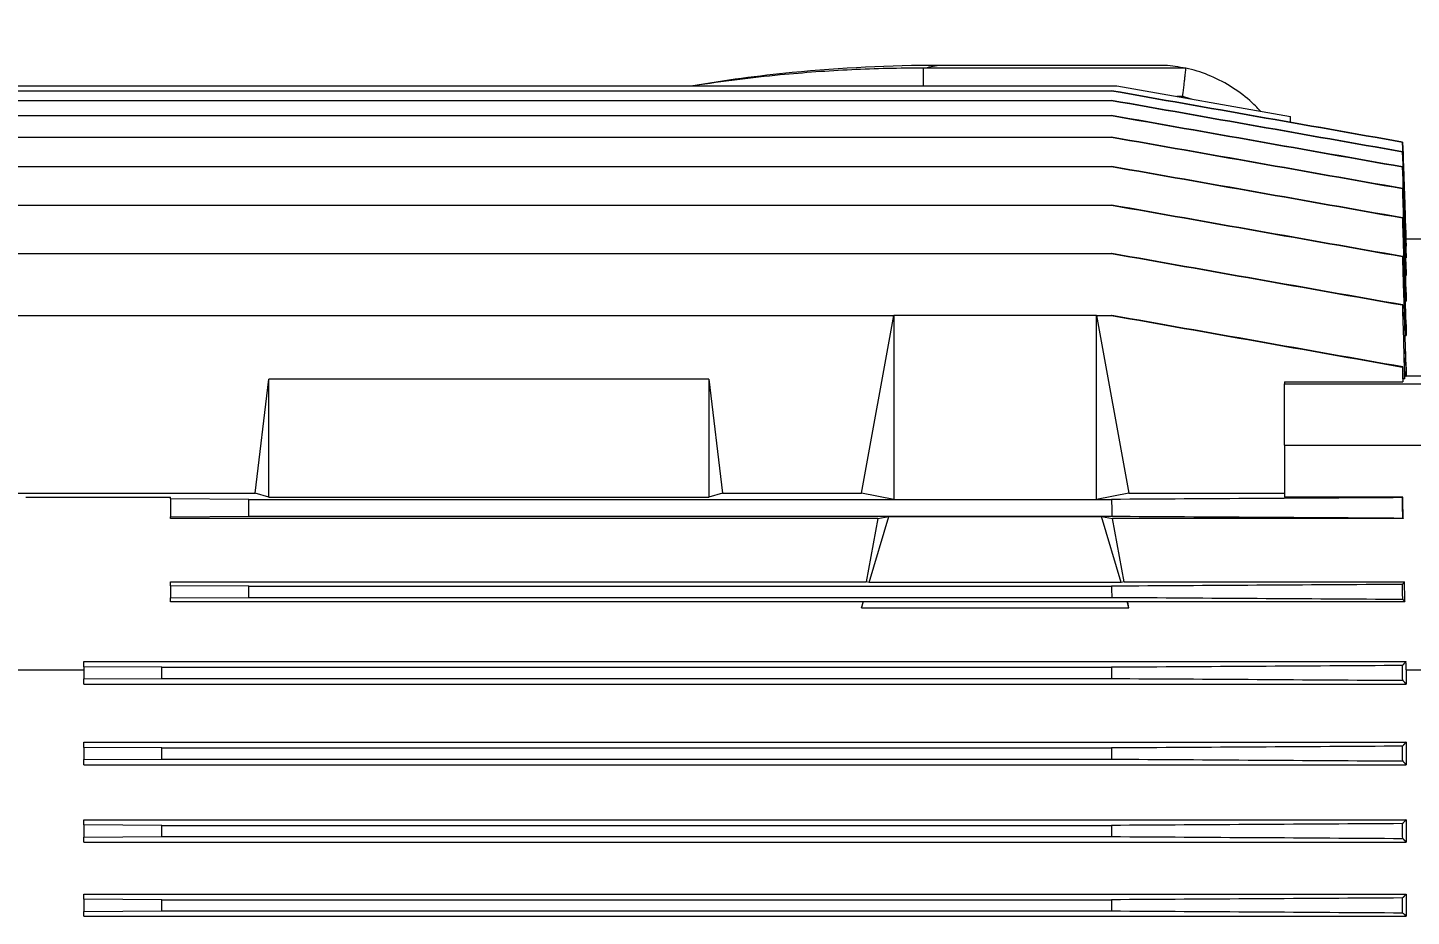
# Model space of a CAD drawing. Header units: millimetres. Extents: x -2122 to 22797, y 3569 to 89276.
# Drawn here: x 21692.9 to 22171.1, y 9284.3 to 9591.1 of the extents above; entities that cross this region are included whole.
import ezdxf

# ---------------------------------------------------------------- set-up
doc = ezdxf.new("R2010")
doc.units = ezdxf.units.MM
doc.header["$LTSCALE"] = 20
doc.layers.add('IA-DIM', color=7, linetype='Continuous')
doc.layers.add('IA-TRAZ', color=8, linetype='Continuous', lineweight=5)
doc.styles.add('ING-AMB', font='romans.shx', dxfattribs={"width": 0.75, "oblique": 15})
doc.dimstyles.new('ING-AMB 20', dxfattribs={"dimscale": 20, "dimtxt": 3, "dimasz": 2.5, "dimexe": 1, "dimexo": 1, "dimgap": 1, "dimtad": 1, "dimdec": 0, "dimzin": 0, "dimdsep": 46, "dimtxsty": 'ING-AMB', "dimcen": 0.1, "dimclrd": 7, "dimclre": 7, "dimclrt": 2, "dimadec": 0, "dimazin": 0, "dimtfac": 1, "dimtdec": 0, "dimtmove": 0, "dimatfit": 0, "dimfxl": 1.25, "dimtolj": 1, "dimtzin": 0, "dimarcsym": 1})

# ---------------------------------------------------------------- blocks, each defined once
blk = doc.blocks.new('A$C9f9da7af')
at = {"color": 0, "linetype": 'Continuous', "lineweight": 0}
for p, q in [((-2104.52, -2206.27), (-2104.52, -2198.27)), ((-2026.88, -2248.27), (-2026.88, -2198.27)), ((-2005.66, -2248.27), (-2005.66, -2198.27)), ((-2002.95, -2206.27), (-2002.95, -2198.27)), ((-1955.61, -2206.33), (-1955.61, -2198.27)), ((-2189.6, -2663.27), (-2189.6, -2206.27)), ((-2181.95, -2206.27), (-2189.6, -2206.27)), ((-2181.95, -2663.27), (-2181.95, -2206.27)), ((-2163.95, -2663.27), (-2163.95, -2206.27)), ((-2156.23, -2206.27), (-2163.95, -2206.27)), ((-2156.23, -2663.27), (-2156.23, -2206.27)), ((-2137.23, -2663.27), (-2137.23, -2206.27)), ((-2129.42, -2206.27), (-2137.23, -2206.27)), ((-2129.42, -2663.27), (-2129.42, -2206.27)), ((-2109.42, -2663.27), (-2109.42, -2206.27)), ((-2104.52, -2206.27), (-2109.42, -2206.27)), ((-2101.54, -2663.27), (-2101.54, -2206.32)), ((-2080.96, -2206.7), (-2080.96, -2302.47)), ((-2074.08, -2303.73), (-2074.08, -2206.84)), ((-2052.21, -2207.29), (-2052.21, -2307.73)), ((-2044.82, -2207.44), (-2044.82, -2248.27)), ((-2005.04, -2248.27), (-2005.04, -2207.44)), ((-2004.01, -2206.84), (-2004.01, -2207.31)), ((-2003.06, -2206.32), (-2003.06, -2206.72)), ((-1999.97, -2206.27), (-2002.95, -2206.27)), ((-1989.02, -2206.61), (-1989.02, -2206.27)), ((-1985.24, -2206.27), (-1989.02, -2206.27)), ((-1977.11, -2206.53), (-1977.11, -2206.27)), ((-1974.21, -2206.27), (-1977.11, -2206.27)), ((-1968.34, -2206.47), (-1968.34, -2206.27)), ((-1966.2, -2206.27), (-1968.34, -2206.27)), ((-1962.18, -2206.41), (-1962.18, -2206.27)), ((-1960.7, -2206.27), (-1962.18, -2206.27)), ((-1958.14, -2206.36), (-1958.14, -2206.27)), ((-1957.27, -2206.27), (-1958.14, -2206.27)), ((-1915.38, -2246.27), (-1913.33, -2246.27)), ((-1902.75, -2306.27), (-1913.33, -2246.27)), ((-2026.88, -2248.27), (-2044.82, -2248.27)), ((-2043.48, -2302.05), (-2043.48, -2248.27)), ((-2026.88, -2248.27), (-2005.66, -2248.27)), ((-2005.04, -2248.27), (-2005.66, -2248.27)), ((-1906.4, -2285.57), (-1906.4, -2283.59)), ((-1896.67, -2282.44), (-1896.67, -2373.08)), ((-1895.61, -2367.69), (-1895.61, -2289.66)), ((-2083.05, -2394.46), (-2083.05, -2302.09)), ((-2083.05, -2302.09), (-2080.96, -2302.47)), ((-2083.05, -2302.09), (-2080.91, -2302.73)), ((-2080.91, -2302.73), (-2080.96, -2302.47)), ((-2080.91, -2393.82), (-2080.91, -2302.73)), ((-2074.08, -2303.73), (-2074.26, -2304.71)), ((-2074.26, -2304.71), (-2074.26, -2391.83)), ((-2074.26, -2304.71), (-2051.54, -2311.5)), ((-2074.08, -2303.73), (-2052.21, -2307.73)), ((-2043.48, -2302.05), (-2045.62, -2313.27)), ((-1982.09, -2313.27), (-2043.48, -2302.05)), ((-2187.74, -2636.27), (-2187.74, -2308.09)), ((-2183.88, -2636.27), (-2183.88, -2308.13)), ((-2162.07, -2636.27), (-2162.07, -2308.08)), ((-2158.21, -2636.27), (-2158.21, -2308.12)), ((-2135.32, -2636.27), (-2135.32, -2308.06)), ((-2131.46, -2636.27), (-2131.46, -2308.11)), ((-2107.47, -2636.27), (-2107.47, -2308.04)), ((-2103.6, -2636.27), (-2103.6, -2308.1)), ((-2079.45, -2606.27), (-2079.45, -2308.01)), ((-2075.59, -2606.27), (-2075.59, -2308.08)), ((-2051.54, -2311.5), (-2052.21, -2307.73)), ((-2051.42, -2606.27), (-2051.42, -2307.95)), ((-2045.62, -2313.27), (-2045.62, -2308.08)), ((-1982.09, -2313.27), (-1982.09, -2308.08)), ((-1960.69, -2847.22), (-1960.69, -2308.08)), ((-1943.98, -2862.23), (-1943.98, -2308.1)), ((-1930.63, -2938.43), (-1930.63, -2308.11)), ((-1920.5, -2938.42), (-1920.5, -2308.12)), ((-1913.03, -2938.42), (-1913.03, -2308.12)), ((-1907.82, -2938.42), (-1907.82, -2308.13)), ((-1904.47, -2938.42), (-1904.47, -2308.13)), ((-1902.75, -2940.27), (-1902.75, -2306.27)), ((-2051.54, -2385.04), (-2051.54, -2311.5)), ((-2045.62, -2383.27), (-2045.62, -2313.27)), ((-2045.62, -2313.27), (-1982.09, -2313.27)), ((-1982.09, -2313.27), (-1982.09, -2383.27)), ((-1902.75, -2373.08), (-1896.67, -2373.08)), ((-2074.26, -2391.83), (-2051.54, -2385.04)), ((-2052.21, -2388.82), (-2051.54, -2385.04)), ((-2045.62, -2383.27), (-2043.48, -2394.5)), ((-2045.62, -2606.27), (-2045.62, -2383.27)), ((-1982.09, -2383.27), (-2045.62, -2383.27)), ((-2043.48, -2394.5), (-1982.09, -2383.27)), ((-1982.09, -2844.32), (-1982.09, -2383.27)), ((-2052.21, -2388.82), (-2074.08, -2392.82)), ((-2052.21, -2388.82), (-2052.21, -2633.27)), ((-2083.05, -2394.46), (-2080.91, -2393.82)), ((-2080.96, -2394.07), (-2083.05, -2394.46)), ((-2080.96, -2394.07), (-2080.91, -2393.82)), ((-2080.96, -2394.07), (-2080.96, -2633.27)), ((-2074.26, -2391.83), (-2074.08, -2392.82)), ((-2074.08, -2633.27), (-2074.08, -2392.82)), ((-2043.48, -2442.53), (-2043.48, -2394.5)), ((-2043.48, -2442.53), (-2044.86, -2447.27)), ((-2004.07, -2447.27), (-2043.48, -2442.53)), ((-2044.86, -2599.27), (-2044.86, -2447.27)), ((-2004.07, -2447.27), (-2044.86, -2447.27)), ((-2004.07, -2447.27), (-2004.07, -2599.27)), ((-2044.86, -2599.27), (-2043.48, -2604.01)), ((-2044.86, -2599.27), (-2004.07, -2599.27)), ((-2043.48, -2604.01), (-2004.07, -2599.27)), ((-2043.48, -2852.05), (-2043.48, -2604.01)), ((-2079.62, -2633.27), (-2079.45, -2606.27)), ((-2079.45, -2606.27), (-2075.59, -2606.27)), ((-2075.59, -2606.27), (-2075.42, -2633.27)), ((-2051.58, -2633.27), (-2051.42, -2606.27)), ((-2051.42, -2606.27), (-2045.62, -2606.27)), ((-2045.62, -2606.27), (-2045.46, -2633.27)), ((-2080.96, -2633.27), (-2079.62, -2633.27)), ((-2075.42, -2633.27), (-2079.62, -2633.27)), ((-2075.42, -2633.27), (-2074.08, -2633.27)), ((-2052.21, -2633.27), (-2051.58, -2633.27)), ((-2045.46, -2633.27), (-2051.58, -2633.27)), ((-2045.46, -2633.27), (-2044.82, -2633.27)), ((-2044.82, -2683.27), (-2044.82, -2633.27)), ((-2187.91, -2663.27), (-2187.74, -2636.27)), ((-2187.74, -2636.27), (-2183.88, -2636.27)), ((-2183.88, -2636.27), (-2183.71, -2663.27)), ((-2162.24, -2663.27), (-2162.07, -2636.27)), ((-2162.07, -2636.27), (-2158.21, -2636.27)), ((-2158.21, -2636.27), (-2158.04, -2663.27)), ((-2135.49, -2663.27), (-2135.32, -2636.27)), ((-2135.32, -2636.27), (-2131.46, -2636.27)), ((-2131.46, -2636.27), (-2131.29, -2663.27)), ((-2107.63, -2663.27), (-2107.47, -2636.27)), ((-2107.47, -2636.27), (-2103.6, -2636.27)), ((-2103.6, -2636.27), (-2103.44, -2663.27)), ((-2189.6, -2663.27), (-2187.91, -2663.27)), ((-2183.71, -2663.27), (-2187.91, -2663.27)), ((-2183.71, -2663.27), (-2181.95, -2663.27)), ((-2163.95, -2663.27), (-2162.24, -2663.27)), ((-2158.04, -2663.27), (-2162.24, -2663.27)), ((-2158.04, -2663.27), (-2156.23, -2663.27)), ((-2137.23, -2663.27), (-2135.49, -2663.27)), ((-2131.29, -2663.27), (-2135.49, -2663.27)), ((-2131.29, -2663.27), (-2129.42, -2663.27)), ((-2109.42, -2663.27), (-2107.63, -2663.27)), ((-2103.44, -2663.27), (-2107.63, -2663.27)), ((-2104.52, -2703.27), (-2104.52, -2663.27)), ((-2103.44, -2663.27), (-2101.54, -2663.27))]:
    blk.add_line(p, q, dxfattribs=at)
blk.add_arc((-1945.21, -2293.27), 40, 14.0013, 18.5116, dxfattribs=at)
at = {"color": 0, "linetype": 'Continuous', "lineweight": 0, "extrusion": (0, 0, -1)}
blk.add_ellipse((-4603.6, -11691.44), major_axis=(2681.41, 9484), ratio=0.00002, start_param=-0.003967, end_param=-0.00345, dxfattribs=at)
at = {"color": 0, "linetype": 'Continuous', "lineweight": 0}
for centre, major_axis, ratio, start_param, end_param in [((-1896.67, -2284.61), (0, 2.18), 0.02643, -0.117753, 0.005717), ((-1945.48, -2293.27), (-7.04, 49.5), 1, -1.63972, -1.493975)]:
    blk.add_ellipse(centre, major_axis=major_axis, ratio=ratio, start_param=start_param, end_param=end_param, dxfattribs=at)
for points in [[(-2188.36, -2207.48), (-2188.77, -2207.08), (-2189.18, -2206.67), (-2189.6, -2206.27)], [(-2188.36, -2207.48), (-2186.66, -2207.49), (-2184.96, -2207.51), (-2183.26, -2207.52)], [(-2162.69, -2207.47), (-2160.99, -2207.49), (-2159.29, -2207.51), (-2157.59, -2207.53)], [(-2135.94, -2207.47), (-2134.24, -2207.49), (-2132.54, -2207.51), (-2130.84, -2207.54)], [(-2108.09, -2207.46), (-2106.39, -2207.49), (-2104.69, -2207.51), (-2102.98, -2207.54)], [(-2104.52, -2206.27), (-2103.53, -2206.29), (-2102.53, -2206.31), (-2101.54, -2206.32)], [(-2080.96, -2206.7), (-2078.66, -2206.75), (-2076.37, -2206.79), (-2074.08, -2206.84)], [(-2080.07, -2207.45), (-2080.37, -2207.2), (-2080.66, -2206.95), (-2080.96, -2206.7)], [(-2080.07, -2207.45), (-2078.37, -2207.48), (-2076.67, -2207.52), (-2074.97, -2207.55)], [(-2074.08, -2206.84), (-2074.37, -2207.07), (-2074.67, -2207.31), (-2074.97, -2207.55)], [(-2052.21, -2207.29), (-2049.75, -2207.34), (-2047.28, -2207.39), (-2044.82, -2207.44)], [(-2052.04, -2207.42), (-2052.1, -2207.38), (-2052.15, -2207.33), (-2052.21, -2207.29)], [(-2044.82, -2207.44), (-2044.88, -2207.49), (-2044.94, -2207.53), (-2045, -2207.58)], [(-2005.04, -2207.44), (-2004.95, -2207.39), (-2004.86, -2207.34), (-2004.78, -2207.29)], [(-1999.9, -2207.58), (-2001.61, -2207.53), (-2003.32, -2207.49), (-2005.04, -2207.44)], [(-2004.78, -2207.29), (-2003.14, -2207.33), (-2001.5, -2207.38), (-1999.86, -2207.42)], [(-2004.01, -2206.84), (-2003.93, -2206.79), (-2003.85, -2206.75), (-2003.77, -2206.7)], [(-1978.47, -2207.55), (-1986.99, -2207.31), (-1995.5, -2207.07), (-2004.01, -2206.84)], [(-2003.77, -2206.7), (-1995.33, -2206.95), (-1986.89, -2207.2), (-1978.45, -2207.45)], [(-2003.06, -2206.32), (-2003.02, -2206.31), (-2002.99, -2206.29), (-2002.95, -2206.27)], [(-1978.47, -2207.55), (-1978.47, -2207.52), (-1978.46, -2207.48), (-1978.45, -2207.45)], [(-1966.2, -2206.27), (-1954.39, -2206.67), (-1942.59, -2207.08), (-1930.78, -2207.48)], [(-1961.76, -2207.54), (-1961.75, -2207.51), (-1961.74, -2207.49), (-1961.74, -2207.46)], [(-1960.7, -2206.27), (-1948.99, -2206.68), (-1937.27, -2207.08), (-1925.56, -2207.49)], [(-1922.22, -2207.51), (-1934.19, -2207.1), (-1946.17, -2206.68), (-1958.14, -2206.27)], [(-1957.27, -2206.27), (-1945.58, -2206.68), (-1933.9, -2207.09), (-1922.21, -2207.49)], [(-1922.21, -2207.49), (-1933.35, -2207.11), (-1944.48, -2206.72), (-1955.61, -2206.33)], [(-1948.39, -2207.54), (-1948.39, -2207.51), (-1948.38, -2207.49), (-1948.38, -2207.47)], [(-1938.26, -2207.53), (-1938.25, -2207.51), (-1938.25, -2207.49), (-1938.24, -2207.47)], [(-1930.79, -2207.52), (-1930.79, -2207.51), (-1930.78, -2207.49), (-1930.78, -2207.48)], [(-1925.57, -2207.52), (-1925.57, -2207.51), (-1925.56, -2207.5), (-1925.56, -2207.49)], [(-2183.88, -2308.13), (-2185.17, -2308.11), (-2186.45, -2308.1), (-2187.74, -2308.09)], [(-2158.21, -2308.12), (-2159.5, -2308.11), (-2160.78, -2308.09), (-2162.07, -2308.08)], [(-2131.46, -2308.11), (-2132.75, -2308.09), (-2134.04, -2308.08), (-2135.32, -2308.06)], [(-2103.6, -2308.1), (-2104.89, -2308.08), (-2106.18, -2308.06), (-2107.47, -2308.04)], [(-2075.59, -2308.08), (-2076.88, -2308.06), (-2078.16, -2308.03), (-2079.45, -2308.01)], [(-2045.62, -2308.08), (-2047.55, -2308.04), (-2049.49, -2307.99), (-2051.42, -2307.95)], [(-1982.09, -2307.95), (-1982.09, -2307.99), (-1982.09, -2308.04), (-1982.09, -2308.08)], [(-1960.69, -2308.01), (-1960.69, -2308.03), (-1960.69, -2308.06), (-1960.69, -2308.08)], [(-1943.98, -2308.04), (-1943.98, -2308.06), (-1943.98, -2308.08), (-1943.98, -2308.1)], [(-1930.63, -2308.06), (-1930.63, -2308.08), (-1930.63, -2308.09), (-1930.63, -2308.11)], [(-1920.5, -2308.08), (-1920.5, -2308.09), (-1920.5, -2308.11), (-1920.5, -2308.12)], [(-1913.03, -2308.09), (-1913.03, -2308.1), (-1913.03, -2308.11), (-1913.04, -2308.12)], [(-1907.82, -2308.1), (-1907.82, -2308.11), (-1907.82, -2308.12), (-1907.82, -2308.13)], [(-1904.47, -2308.11), (-1904.47, -2308.12), (-1904.47, -2308.12), (-1904.47, -2308.13)], [(-1896.67, -2373.08), (-1896.32, -2371.28), (-1895.96, -2369.48), (-1895.61, -2367.69)]]:
    blk.add_open_spline(points, degree=3, dxfattribs=at)
for points, knots in [([(-2187.74, -2308.09), (-2187.84, -2291.32), (-2187.95, -2274.55), (-2188.15, -2241.02), (-2188.26, -2224.25), (-2188.36, -2207.48)], [0.000006, 0.000006, 0.000006, 0.000006, 5.10817, 5.10817, 10.216389, 10.216389, 10.216389, 10.216389]), ([(-2183.26, -2207.52), (-2183.36, -2224.29), (-2183.46, -2241.06), (-2183.67, -2274.59), (-2183.77, -2291.36), (-2183.88, -2308.13)], [0, 0, 0, 0, 5.107914, 5.107914, 10.215827, 10.215827, 10.215827, 10.215827]), ([(-2162.07, -2308.08), (-2162.17, -2291.31), (-2162.28, -2274.54), (-2162.48, -2241.01), (-2162.59, -2224.24), (-2162.69, -2207.47)], [0.000006, 0.000006, 0.000006, 0.000006, 5.107832, 5.107832, 10.21571, 10.21571, 10.21571, 10.21571]), ([(-2157.59, -2207.53), (-2157.69, -2224.29), (-2157.79, -2241.06), (-2158, -2274.59), (-2158.1, -2291.36), (-2158.21, -2308.12)], [0, 0, 0, 0, 5.107404, 5.107404, 10.214808, 10.214808, 10.214808, 10.214808]), ([(-2135.32, -2308.06), (-2135.43, -2291.29), (-2135.53, -2274.53), (-2135.74, -2241), (-2135.84, -2224.23), (-2135.94, -2207.47)], [0.000006, 0.000006, 0.000006, 0.000006, 5.10734, 5.10734, 10.214723, 10.214723, 10.214723, 10.214723]), ([(-2130.84, -2207.54), (-2130.94, -2224.3), (-2131.05, -2241.06), (-2131.25, -2274.59), (-2131.36, -2291.35), (-2131.46, -2308.11)], [0, 0, 0, 0, 5.106769, 5.106769, 10.213538, 10.213538, 10.213538, 10.213538]), ([(-2107.47, -2308.04), (-2107.57, -2291.27), (-2107.67, -2274.51), (-2107.88, -2240.99), (-2107.98, -2224.22), (-2108.09, -2207.46)], [0.000005, 0.000005, 0.000005, 0.000005, 5.106654, 5.106654, 10.213348, 10.213348, 10.213348, 10.213348]), ([(-2102.98, -2207.54), (-2103.09, -2224.3), (-2103.19, -2241.06), (-2103.4, -2274.58), (-2103.5, -2291.34), (-2103.6, -2308.1)], [0, 0, 0, 0, 5.105932, 5.105932, 10.211863, 10.211863, 10.211863, 10.211863]), ([(-2079.45, -2308.01), (-2079.56, -2291.25), (-2079.66, -2274.49), (-2079.87, -2240.97), (-2079.97, -2224.21), (-2080.07, -2207.45)], [0.000005, 0.000005, 0.000005, 0.000005, 5.105751, 5.105751, 10.211537, 10.211537, 10.211537, 10.211537]), ([(-2074.97, -2207.55), (-2075.07, -2224.3), (-2075.17, -2241.06), (-2075.38, -2274.57), (-2075.49, -2291.33), (-2075.59, -2308.08)], [0, 0, 0, 0, 5.10487, 5.10487, 10.20974, 10.20974, 10.20974, 10.20974]), ([(-2051.42, -2307.95), (-2051.52, -2291.2), (-2051.62, -2274.44), (-2051.83, -2240.93), (-2051.93, -2224.18), (-2052.04, -2207.42)], [0.000009, 0.000009, 0.000009, 0.000009, 5.104429, 5.104429, 10.208927, 10.208927, 10.208927, 10.208927]), ([(-2052.04, -2207.42), (-2050.87, -2207.45), (-2049.7, -2207.47), (-2047.35, -2207.52), (-2046.18, -2207.55), (-2045, -2207.58)], [-0.7037957, -0.7037957, -0.7037957, -0.7037957, -0.3526809, -0.3526809, 0, 0, 0, 0]), ([(-2045, -2207.58), (-2045.11, -2224.33), (-2045.21, -2241.08), (-2045.42, -2274.58), (-2045.52, -2291.33), (-2045.62, -2308.08)], [0, 0, 0, 0, 5.10353, 5.10353, 10.20706, 10.20706, 10.20706, 10.20706]), ([(-1999.9, -2207.58), (-1999.89, -2207.55), (-1999.89, -2207.52), (-1999.87, -2207.47), (-1999.87, -2207.45), (-1999.86, -2207.42)], [-0.7037968, -0.7037968, -0.7037968, -0.7037968, -0.3511148, -0.3511148, 0, 0, 0, 0]), ([(-1982.09, -2308.08), (-1985.06, -2291.33), (-1988.03, -2274.58), (-1993.97, -2241.08), (-1996.93, -2224.33), (-1999.9, -2207.58)], [0.000015, 0.000015, 0.000015, 0.000015, 5.103374, 5.103374, 10.206878, 10.206878, 10.206878, 10.206878]), ([(-1999.86, -2207.42), (-1996.9, -2224.18), (-1993.94, -2240.93), (-1988.02, -2274.44), (-1985.06, -2291.2), (-1982.09, -2307.95)], [0, 0, 0, 0, 5.104511, 5.104511, 10.209022, 10.209022, 10.209022, 10.209022]), ([(-1960.69, -2308.08), (-1963.65, -2291.33), (-1966.62, -2274.57), (-1972.55, -2241.06), (-1975.51, -2224.3), (-1978.47, -2207.55)], [0.00001, 0.00001, 0.00001, 0.00001, 5.104776, 5.104776, 10.209631, 10.209631, 10.209631, 10.209631]), ([(-1978.45, -2207.45), (-1975.49, -2224.21), (-1972.53, -2240.97), (-1966.61, -2274.49), (-1963.65, -2291.25), (-1960.69, -2308.01)], [0, 0, 0, 0, 5.105793, 5.105793, 10.211586, 10.211586, 10.211586, 10.211586]), ([(-1943.98, -2308.1), (-1946.94, -2291.34), (-1949.91, -2274.58), (-1955.83, -2241.06), (-1958.79, -2224.3), (-1961.76, -2207.54)], [0.00001, 0.00001, 0.00001, 0.00001, 5.105834, 5.105834, 10.211749, 10.211749, 10.211749, 10.211749]), ([(-1961.74, -2207.46), (-1958.78, -2224.22), (-1955.82, -2240.99), (-1949.9, -2274.51), (-1946.94, -2291.27), (-1943.98, -2308.04)], [0, 0, 0, 0, 5.106701, 5.106701, 10.213402, 10.213402, 10.213402, 10.213402]), ([(-1930.63, -2308.11), (-1933.59, -2291.35), (-1936.55, -2274.59), (-1942.47, -2241.06), (-1945.43, -2224.3), (-1948.39, -2207.54)], [0.00001, 0.00001, 0.00001, 0.00001, 5.106669, 5.106669, 10.213422, 10.213422, 10.213422, 10.213422]), ([(-1948.38, -2207.47), (-1945.42, -2224.23), (-1942.46, -2241), (-1936.54, -2274.53), (-1933.59, -2291.29), (-1930.63, -2308.06)], [0, 0, 0, 0, 5.107391, 5.107391, 10.214781, 10.214781, 10.214781, 10.214781]), ([(-1920.5, -2308.12), (-1923.46, -2291.35), (-1926.42, -2274.59), (-1932.34, -2241.06), (-1935.3, -2224.29), (-1938.26, -2207.53)], [0.00001, 0.00001, 0.00001, 0.00001, 5.107305, 5.107305, 10.214693, 10.214693, 10.214693, 10.214693]), ([(-1938.24, -2207.47), (-1935.29, -2224.24), (-1932.33, -2241.01), (-1926.41, -2274.54), (-1923.46, -2291.31), (-1920.5, -2308.08)], [0, 0, 0, 0, 5.107886, 5.107886, 10.215771, 10.215771, 10.215771, 10.215771]), ([(-1913.04, -2308.12), (-1915.99, -2291.36), (-1918.95, -2274.59), (-1924.87, -2241.06), (-1927.83, -2224.29), (-1930.79, -2207.52)], [0.00001, 0.00001, 0.00001, 0.00001, 5.107817, 5.107817, 10.215714, 10.215714, 10.215714, 10.215714]), ([(-1930.78, -2207.48), (-1927.82, -2224.25), (-1924.86, -2241.02), (-1918.95, -2274.56), (-1915.99, -2291.32), (-1913.03, -2308.09)], [0, 0, 0, 0, 5.108227, 5.108227, 10.216453, 10.216453, 10.216453, 10.216453]), ([(-1907.82, -2308.13), (-1910.78, -2291.36), (-1913.74, -2274.59), (-1919.65, -2241.05), (-1922.61, -2224.29), (-1925.57, -2207.52)], [0.00001, 0.00001, 0.00001, 0.00001, 5.108213, 5.108213, 10.216409, 10.216409, 10.216409, 10.216409]), ([(-1925.56, -2207.49), (-1922.6, -2224.26), (-1919.65, -2241.03), (-1913.73, -2274.56), (-1910.78, -2291.33), (-1907.82, -2308.1)], [0, 0, 0, 0, 5.108439, 5.108439, 10.216878, 10.216878, 10.216878, 10.216878]), ([(-1904.47, -2308.13), (-1907.43, -2291.36), (-1910.39, -2274.59), (-1916.3, -2241.05), (-1919.26, -2224.28), (-1922.22, -2207.51)], [0.000009, 0.000009, 0.000009, 0.000009, 5.108408, 5.108408, 10.21689, 10.21689, 10.21689, 10.21689]), ([(-1922.21, -2207.49), (-1919.26, -2224.26), (-1916.3, -2241.03), (-1910.39, -2274.57), (-1907.43, -2291.34), (-1904.47, -2308.11)], [0, 0, 0, 0, 5.108654, 5.108654, 10.217308, 10.217308, 10.217308, 10.217308]), ([(-1911.52, -2256.57), (-1910.25, -2257.75), (-1909.04, -2258.99), (-1907.9, -2260.29), (-1906.03, -2262.42), (-1904.34, -2264.71), (-1902.86, -2267.13), (-1901.37, -2269.54), (-1900.1, -2272.09), (-1899.05, -2274.72), (-1898.04, -2277.23), (-1897.25, -2279.81), (-1896.66, -2282.45)], [5.4590861, 5.4590861, 5.4590861, 5.4590861, 5.5628787, 5.5628787, 5.5628787, 5.7329766, 5.7329766, 5.7329766, 5.9030745, 5.9030745, 5.9030745, 6.0650355, 6.0650355, 6.0650355, 6.0650355]), ([(-1896.67, -2282.44), (-1896.68, -2282.44), (-1896.76, -2282.45), (-1896.9, -2282.47), (-1896.97, -2282.48), (-1897.05, -2282.48), (-1897.15, -2282.5), (-1897.22, -2282.51), (-1897.31, -2282.52), (-1897.4, -2282.53), (-1897.43, -2282.53), (-1897.45, -2282.53), (-1897.48, -2282.54), (-1897.73, -2282.57), (-1898.04, -2282.6), (-1898.39, -2282.64), (-1898.72, -2282.68), (-1899.09, -2282.72), (-1899.5, -2282.77), (-1899.53, -2282.77), (-1899.57, -2282.78), (-1899.6, -2282.78), (-1900.05, -2282.84), (-1900.54, -2282.89), (-1901.06, -2282.95), (-1901.32, -2282.98), (-1901.59, -2283.02), (-1901.87, -2283.05), (-1902.13, -2283.08), (-1902.39, -2283.11), (-1902.66, -2283.14), (-1902.68, -2283.14), (-1902.7, -2283.15), (-1902.72, -2283.15), (-1903.3, -2283.22), (-1903.9, -2283.29), (-1904.52, -2283.36), (-1904.83, -2283.4), (-1905.14, -2283.44), (-1905.46, -2283.48), (-1905.61, -2283.5), (-1905.77, -2283.52), (-1905.93, -2283.54), (-1906.09, -2283.55), (-1906.25, -2283.57), (-1906.4, -2283.59)], [0, 0, 0, 0, 0.0018942, 0.0018942, 0.0018942, 0.0028413, 0.0028413, 0.0028413, 0.00357759, 0.00357759, 0.00357759, 0.0037884, 0.0037884, 0.0037884, 0.0056826, 0.0056826, 0.0056826, 0.00742872, 0.00742872, 0.00742872, 0.00757681, 0.00757681, 0.00757681, 0.00947101, 0.00947101, 0.00947101, 0.01041811, 0.01041811, 0.01041811, 0.01129217, 0.01129217, 0.01129217, 0.01136521, 0.01136521, 0.01136521, 0.01325941, 0.01325941, 0.01325941, 0.01420651, 0.01420651, 0.01420651, 0.01468006, 0.01468006, 0.01468006, 0.01515361, 0.01515361, 0.01515361, 0.01515361]), ([(-1902.75, -2453.51), (-1900.8, -2441.87), (-1899.25, -2430.17), (-1896.44, -2401.57), (-1895.61, -2384.63), (-1895.61, -2367.69)], [1.500386, 1.500386, 1.500386, 1.500386, 5.039958, 5.039958, 10.121783, 10.121783, 10.121783, 10.121783]), ([(-1896.67, -2373.08), (-1896.67, -2377.22), (-1896.72, -2381.35), (-1896.91, -2389.62), (-1897.06, -2393.75), (-1897.65, -2406.14), (-1898.25, -2414.37), (-1899.99, -2432.54), (-1901.23, -2442.46), (-1902.75, -2452.35)], [0, 0, 0, 0, 0.01240501, 0.01240501, 0.02481002, 0.02481002, 0.04962004, 0.04962004, 0.0796963, 0.0796963, 0.0796963, 0.0796963])]:
    blk.add_open_spline(points, degree=3, knots=knots, dxfattribs=at)
for points, weights in [([(-2181.95, -2206.27), (-2182.57, -2206.86), (-2183.26, -2207.52)], [1.13186363051, 1.08755835537, 1.04165968204]), ([(-2162.69, -2207.47), (-2163.35, -2206.84), (-2163.95, -2206.27)], [1.04517721399, 1.08966734268, 1.13271759518]), ([(-2156.23, -2206.27), (-2156.87, -2206.86), (-2157.59, -2207.53)], [1.12417338923, 1.08258497217, 1.03898421094]), ([(-2135.94, -2207.47), (-2136.62, -2206.83), (-2137.23, -2206.27)], [1.04274625981, 1.08437780766, 1.12419440456]), ([(-2129.42, -2206.27), (-2130.09, -2206.86), (-2130.84, -2207.54)], [1.1168399849, 1.07781489641, 1.03628107644]), ([(-2108.09, -2207.46), (-2108.79, -2206.83), (-2109.42, -2206.27)], [1.0401836762, 1.07922545496, 1.116015581]), ([(-2101.54, -2206.32), (-2102.22, -2206.89), (-2102.98, -2207.54)], [1.1063998245, 1.07136824386, 1.03347439642]), ([(-1961.76, -2207.54), (-1983.49, -2206.89), (-2003.06, -2206.32)], [1.0334743964, 1.07136824385, 1.10639982449]), ([(-1999.97, -2206.27), (-1981.83, -2206.83), (-1961.74, -2207.46)], [1.11601558114, 1.07922545509, 1.04018367632]), ([(-1948.39, -2207.54), (-1969.81, -2206.86), (-1989.02, -2206.27)], [1.03628107642, 1.0778148964, 1.1168399849]), ([(-1985.24, -2206.27), (-1967.76, -2206.83), (-1948.38, -2207.47)], [1.12419440465, 1.08437780775, 1.04274625989]), ([(-1938.26, -2207.53), (-1958.73, -2206.86), (-1977.11, -2206.27)], [1.03898421092, 1.08258497215, 1.1241733892]), ([(-1974.21, -2206.27), (-1957.16, -2206.84), (-1938.24, -2207.47)], [1.13271759528, 1.08966734277, 1.04517721408]), ([(-1930.79, -2207.52), (-1950.58, -2206.86), (-1968.34, -2206.27)], [1.04165968203, 1.08755835536, 1.1318636305]), ([(-1925.57, -2207.52), (-1944.86, -2206.86), (-1962.18, -2206.27)], [1.04432370582, 1.09275413173, 1.1399680584])]:
    blk.add_rational_spline(points, weights, degree=2, dxfattribs=at)
blk = doc.blocks.new('*D70')
at = {"layer": 'Defpoints', "color": 0, "transparency": 16777216}
for p in [(22459.38, 10023.87), (19311.32, 9341.38), (22459.38, 9303.02)]:
    blk.add_point(p, dxfattribs=at)
at = {"layer": 'IA-DIM', "color": 7, "lineweight": -2, "transparency": 16777216}
for p, q in [((19311.32, 9361.38), (19311.32, 10043.87)), ((22459.38, 9323.02), (22459.38, 10043.87)), ((19361.32, 10023.87), (22409.38, 10023.87))]:
    blk.add_line(p, q, dxfattribs=at)
at = {"layer": 'IA-DIM', "color": 7, "transparency": 16777216}
for points in [[(19361.32, 10032.2), (19361.32, 10015.54), (19311.32, 10023.87)], [(22409.38, 10032.2), (22409.38, 10015.54), (22459.38, 10023.87)]]:
    blk.add_solid(points, dxfattribs=at)
at = {"layer": 'IA-DIM', "color": 2, "transparency": 16777216, "insert": (20885.35, 10073.87), "char_height": 60, "attachment_point": 5, "style": 'ING-AMB'}
blk.add_mtext('\\A1;3148', dxfattribs=at)

msp = doc.modelspace()

# ---------------------------------------------------------------- block references
at = {"layer": 'IA-TRAZ', "xscale": -1, "rotation": 270}
msp.add_blockref('A$C9f9da7af', (24375.59, 11473.85), dxfattribs=at)

# ---------------------------------------------------------------- dimensions: what is measured, and where the dimension line sits
at = {"layer": 'IA-DIM'}
dim = msp.add_linear_dim(base=(22459.38, 10023.87), p1=(19311.32, 9341.38), p2=(22459.38, 9303.02), dimstyle='ING-AMB 20', override={"dimpost": '\\X'}, dxfattribs=at)
dim.commit()
dim.dimension.update_dxf_attribs({"geometry": '*D70', "text_midpoint": (20885.35, 10073.87)})

doc.saveas('drawing.dxf')
